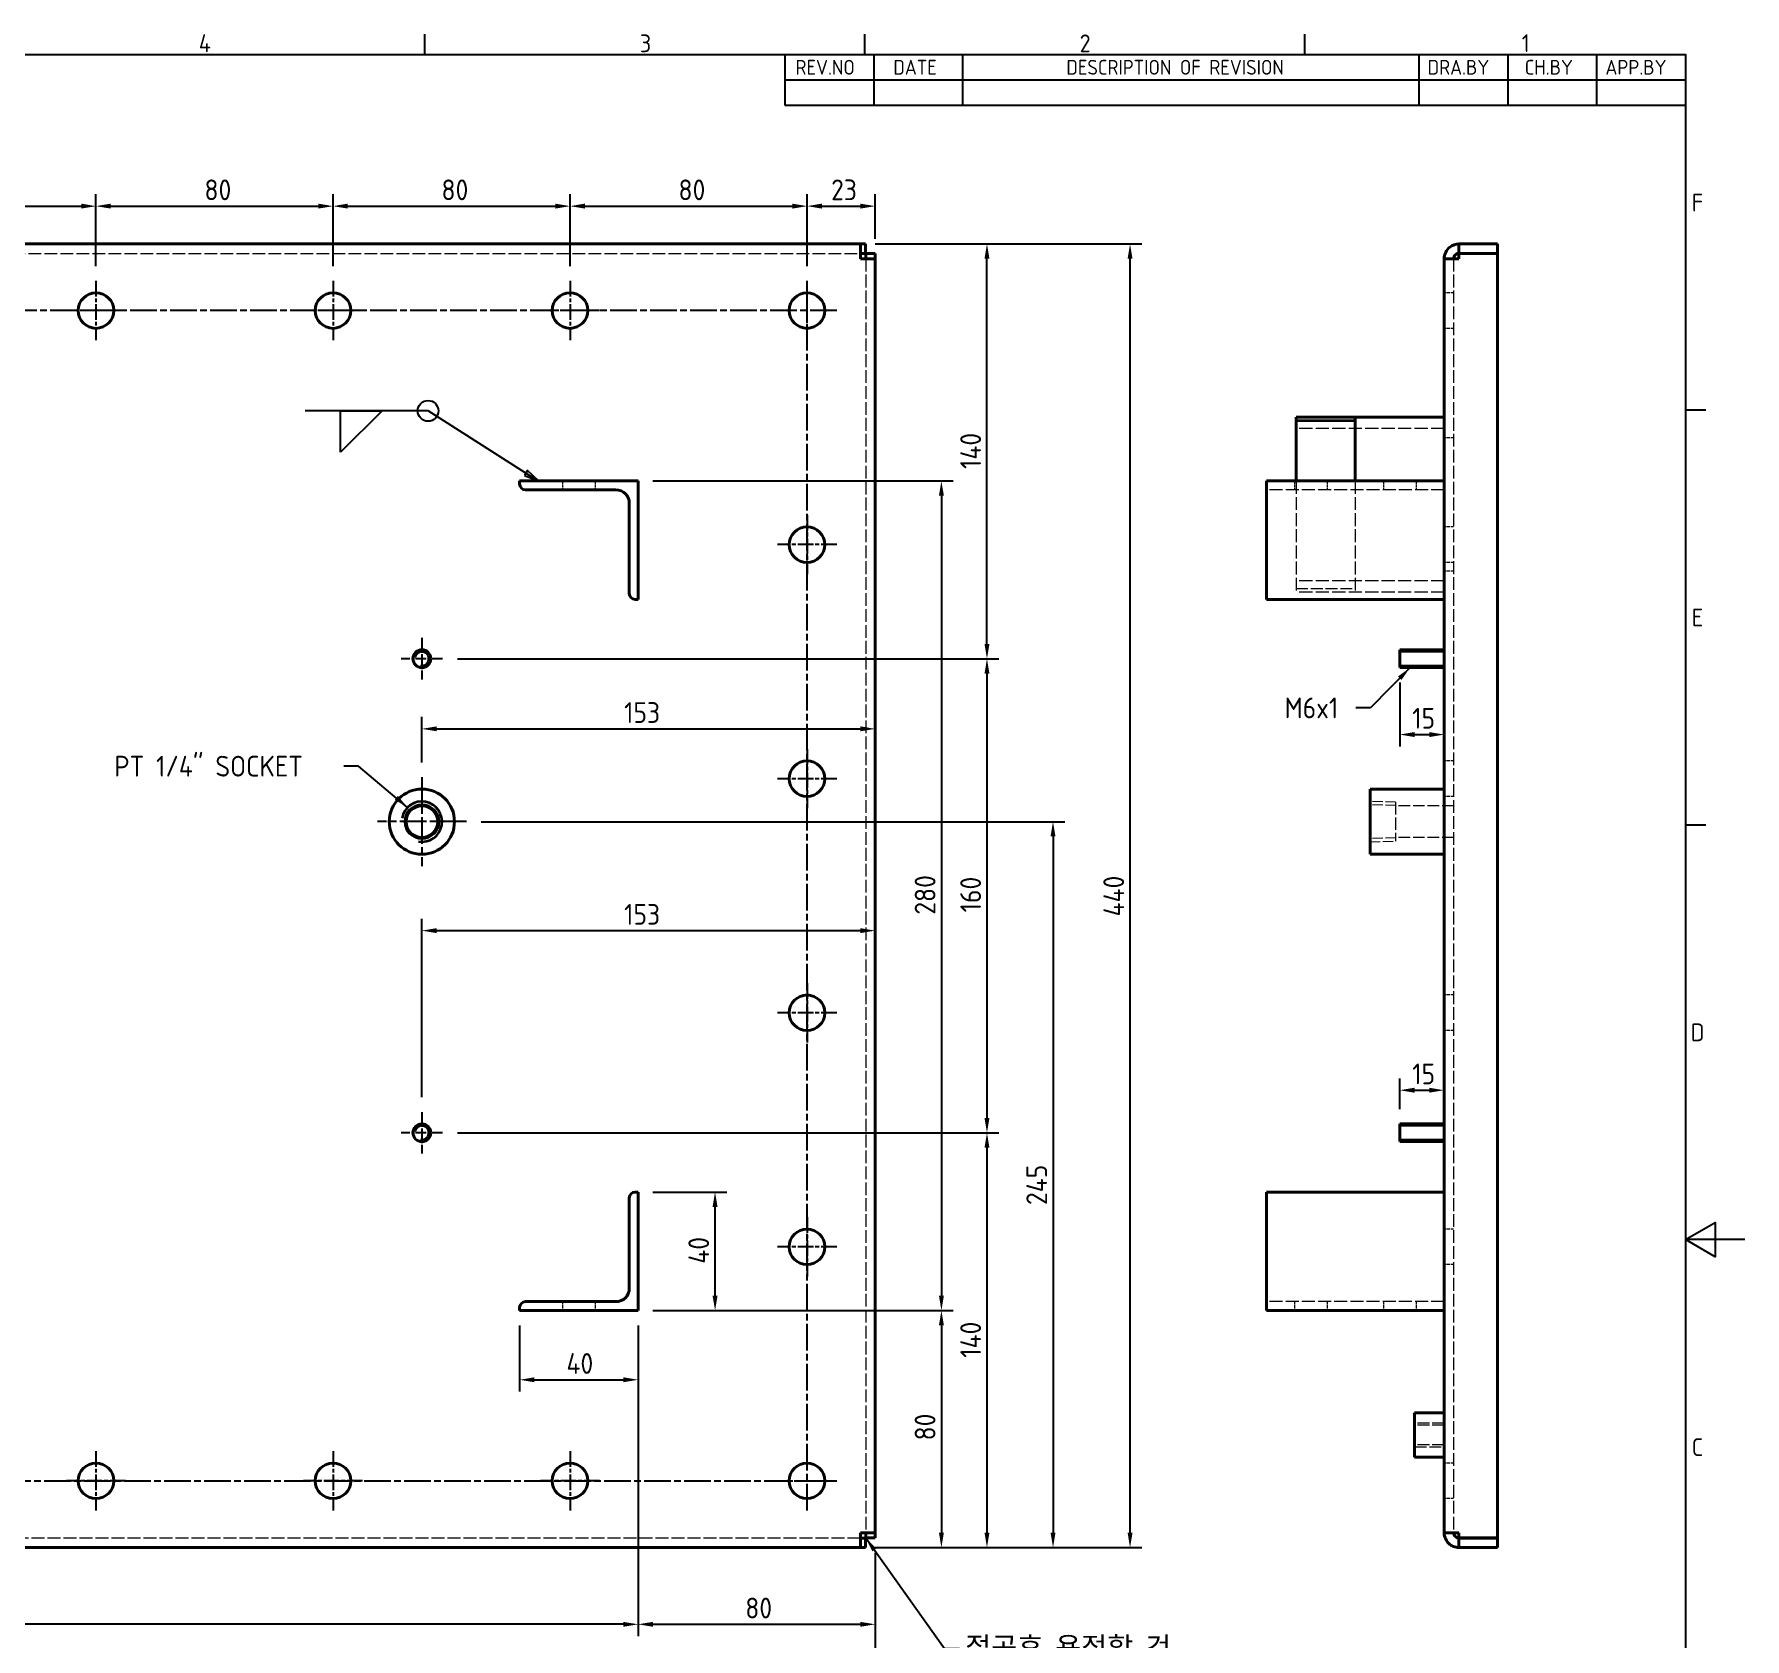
# Model space of a CAD drawing. Header units: millimetres. Extents: x 0 to 1188, y 0 to 840.
# Drawn here: x 611 to 1188, y 285 to 827 of the extents above; entities that cross this region are included whole.
import ezdxf

# ---------------------------------------------------------------- set-up
doc = ezdxf.new("R2010")
doc.units = ezdxf.units.MM
doc.header["$LTSCALE"] = 2
doc.linetypes.add('CHAIN', pattern=[0.3543, 0.2362, -0.0295, 0.0591, -0.0295])
doc.linetypes.add('DASHED', pattern=[0.2067, 0.1654, -0.0413])
doc.layers.get('0').update_dxf_attribs({"color": 3, "lineweight": 25})
for name, color, linetype, lineweight in [('가려진 것(ISO)', 2, 'DASHED', 18), ('가시적인 것(ISO)', 3, 'Continuous', 40), ('가시적인 좁은 것(ISO)', 3, 'Continuous', 35), ('경계(ISO)', 7, 'Continuous', 25), ('기호(ISO)', 5, 'Continuous', 25), ('중심 표식(ISO)', 1, 'Continuous', 25), ('중심선(ISO)', 1, 'Continuous', 25), ('치수(ISO)', 2, 'Continuous', 25)]:
    doc.layers.add(name, color=color, linetype=linetype, lineweight=lineweight)
doc.styles.add('ISO Proportiona M2B', font='isocp.shx')
doc.styles.add('문자 텍스트_M2B', font='isocp.shx')
doc.styles.add('치수 텍스트_PSTEK_POSCO', font='isocp.shx')
doc.dimstyles.new('치수_PSTEK_POSCO', dxfattribs={"dimscale": 2, "dimtxt": 3.5, "dimasz": 2.5, "dimexe": 2, "dimexo": 2.5, "dimgap": 1, "dimtad": 1, "dimrnd": 1e-08, "dimdsep": 46, "dimtxsty": '치수 텍스트_PSTEK_POSCO', "dimcen": 0.09, "dimdle": 10, "dimclrd": 7, "dimclre": 7, "dimclrt": 2, "dimadec": 1, "dimazin": 2, "dimtfac": 1, "dimtmove": 0, "dimatfit": 3, "dimfxl": 0, "dimtolj": 1, "dimlwd": -1, "dimlwe": -1, "dimarcsym": 0})
doc.dimstyles.new('치수_PSTEK_POSCO$7', dxfattribs={"dimscale": 2, "dimtxt": 3.5, "dimasz": 2.5, "dimexe": 2, "dimexo": 2.5, "dimgap": 1, "dimtad": 1, "dimrnd": 1e-08, "dimdsep": 46, "dimtxsty": '치수 텍스트_PSTEK_POSCO', "dimcen": 0.09, "dimdle": 10, "dimclrd": 7, "dimclre": 7, "dimclrt": 2, "dimadec": 1, "dimazin": 2, "dimtfac": 1, "dimtmove": 0, "dimatfit": 3, "dimfxl": 0, "dimtolj": 1, "dimlwd": -1, "dimlwe": -1, "dimarcsym": 0})

# ---------------------------------------------------------------- blocks, each defined once
blk = doc.blocks.new('경계 Default Border')
at = {"layer": '경계(ISO)'}
for p, q in [((371.25, 410), (371.25, 413.4)), ((445.5, 410), (445.5, 413.4)), ((519.75, 410), (519.75, 413.4)), ((584, 350), (587.4, 350)), ((584, 280), (587.4, 280))]:
    blk.add_line(p, q, dxfattribs=at)
at = {"layer": '경계(ISO)', "flags": 128}
for points in [[(10, 10), (10, 410), (584, 410), (584, 10), (10, 10)], [(594, 210), (584, 210), (589, 212.89), (589, 207.11), (584, 210)]]:
    blk.add_lwpolyline(points, dxfattribs=at)
at = {"layer": '경계(ISO)', "color": 2, "char_height": 3, "attachment_point": 7, "style": '문자 텍스트_M2B'}
for s, insert in [('4', (333.1, 410.4)), ('3', (407.54, 410.37)), ('2', (481.75, 410.37)), ('1', (556.36, 410.4)), ('F', (585.04, 383.5)), ('E', (585.04, 313.47)), ('D', (584.88, 243.47)), ('C', (585.04, 173.47))]:
    blk.add_mtext(s, dxfattribs=dict(at, insert=insert))
blk = doc.blocks.new('리비전 내역')
at = {"layer": '기호(ISO)'}
for p, q in [((432, 410), (584, 410)), ((432, 410), (432, 405.72)), ((447, 410), (447, 405.72)), ((462, 410), (462, 405.72)), ((539, 410), (539, 405.72)), ((554, 410), (554, 405.72)), ((569, 410), (569, 405.72)), ((584, 410), (584, 405.72)), ((432, 405.72), (584, 405.72)), ((432, 405.72), (432, 401.44)), ((447, 405.72), (447, 401.44)), ((462, 405.72), (462, 401.44)), ((539, 405.72), (539, 401.44)), ((554, 405.72), (554, 401.44)), ((569, 405.72), (569, 401.44)), ((584, 405.72), (584, 401.44)), ((432, 401.44), (584, 401.44))]:
    blk.add_line(p, q, dxfattribs=at)
at = {"layer": '기호(ISO)', "color": 2, "char_height": 2.5, "attachment_point": 7, "style": 'ISO Proportiona M2B'}
for s, insert in [('REV.NO', (433.79, 406.58)), ('DATE', (450.31, 406.58)), ('DESCRIPTION OF REVISION', (479.51, 406.58)), ('DRA.BY', (540.48, 406.58)), ('CH.BY', (556.86, 406.58)), ('APP.BY', (570.48, 406.58))]:
    blk.add_mtext(s, dxfattribs=dict(at, insert=insert))
blk = doc.blocks.new('*D36')
at = {"layer": 'Defpoints', "color": 0, "transparency": 16777216}
for p in [(631.48, 768.79), (551.48, 743.54), (631.48, 743.54)]:
    blk.add_point(p, dxfattribs=at)
at = {"layer": '치수(ISO)', "color": 7, "transparency": 16777216}
for p, q in [((551.48, 748.54), (551.48, 772.79)), ((556.48, 768.79), (626.48, 768.79)), ((631.48, 748.54), (631.48, 772.79))]:
    blk.add_line(p, q, dxfattribs=at)
for points in [[(556.48, 769.63), (556.48, 767.96), (551.48, 768.79)], [(626.48, 769.63), (626.48, 767.96), (631.48, 768.79)]]:
    blk.add_solid(points, dxfattribs=at)
at = {"layer": '치수(ISO)', "color": 2, "transparency": 16777216, "insert": (588.09, 774.29), "char_height": 7, "attachment_point": 4, "style": '치수 텍스트_PSTEK_POSCO'}
blk.add_mtext('\\A1;80', dxfattribs=at)
blk = doc.blocks.new('*D37')
at = {"layer": 'Defpoints', "color": 0, "transparency": 16777216}
for p in [(711.48, 768.79), (631.48, 743.54), (711.48, 743.54)]:
    blk.add_point(p, dxfattribs=at)
at = {"layer": '치수(ISO)', "color": 7, "transparency": 16777216}
for p, q in [((631.48, 748.54), (631.48, 772.79)), ((636.48, 768.79), (706.48, 768.79)), ((711.48, 748.54), (711.48, 772.79))]:
    blk.add_line(p, q, dxfattribs=at)
for points in [[(636.48, 769.63), (636.48, 767.96), (631.48, 768.79)], [(706.48, 769.63), (706.48, 767.96), (711.48, 768.79)]]:
    blk.add_solid(points, dxfattribs=at)
at = {"layer": '치수(ISO)', "color": 2, "transparency": 16777216, "insert": (668.09, 774.29), "char_height": 7, "attachment_point": 4, "style": '치수 텍스트_PSTEK_POSCO'}
blk.add_mtext('\\A1;80', dxfattribs=at)
blk = doc.blocks.new('*D38')
at = {"layer": 'Defpoints', "color": 0, "transparency": 16777216}
for p in [(791.48, 768.79), (711.48, 743.54), (791.48, 743.54)]:
    blk.add_point(p, dxfattribs=at)
at = {"layer": '치수(ISO)', "color": 7, "transparency": 16777216}
for p, q in [((711.48, 748.54), (711.48, 772.79)), ((716.48, 768.79), (786.48, 768.79)), ((791.48, 748.54), (791.48, 772.79))]:
    blk.add_line(p, q, dxfattribs=at)
for points in [[(716.48, 769.63), (716.48, 767.96), (711.48, 768.79)], [(786.48, 769.63), (786.48, 767.96), (791.48, 768.79)]]:
    blk.add_solid(points, dxfattribs=at)
at = {"layer": '치수(ISO)', "color": 2, "transparency": 16777216, "insert": (748.09, 774.29), "char_height": 7, "attachment_point": 4, "style": '치수 텍스트_PSTEK_POSCO'}
blk.add_mtext('\\A1;80', dxfattribs=at)
blk = doc.blocks.new('*D39')
at = {"layer": 'Defpoints', "color": 0, "transparency": 16777216}
for p in [(871.48, 768.79), (791.48, 743.54), (871.48, 743.54)]:
    blk.add_point(p, dxfattribs=at)
at = {"layer": '치수(ISO)', "color": 7, "transparency": 16777216}
for p, q in [((791.48, 748.54), (791.48, 772.79)), ((796.48, 768.79), (866.48, 768.79)), ((871.48, 748.54), (871.48, 772.79))]:
    blk.add_line(p, q, dxfattribs=at)
for points in [[(796.48, 769.63), (796.48, 767.96), (791.48, 768.79)], [(866.48, 769.63), (866.48, 767.96), (871.48, 768.79)]]:
    blk.add_solid(points, dxfattribs=at)
at = {"layer": '치수(ISO)', "color": 2, "transparency": 16777216, "insert": (828.09, 774.29), "char_height": 7, "attachment_point": 4, "style": '치수 텍스트_PSTEK_POSCO'}
blk.add_mtext('\\A1;80', dxfattribs=at)
blk = doc.blocks.new('*D40')
at = {"layer": 'Defpoints', "color": 0, "transparency": 16777216}
for p in [(894.48, 768.79), (894.48, 752.77), (871.48, 743.54)]:
    blk.add_point(p, dxfattribs=at)
at = {"layer": '치수(ISO)', "color": 7, "transparency": 16777216}
for p, q in [((871.48, 748.54), (871.48, 772.79)), ((876.48, 768.79), (889.48, 768.79)), ((894.48, 757.77), (894.48, 772.79))]:
    blk.add_line(p, q, dxfattribs=at)
for points in [[(876.48, 769.63), (876.48, 767.96), (871.48, 768.79)], [(889.48, 769.63), (889.48, 767.96), (894.48, 768.79)]]:
    blk.add_solid(points, dxfattribs=at)
at = {"layer": '치수(ISO)', "color": 2, "transparency": 16777216, "insert": (879.61, 774.29), "char_height": 7, "attachment_point": 4, "style": '치수 텍스트_PSTEK_POSCO'}
blk.add_mtext('\\A1;23', dxfattribs=at)
blk = doc.blocks.new('*D41')
at = {"layer": 'Defpoints', "color": 0, "transparency": 16777216}
for p in [(814.48, 676.04), (814.48, 396.04), (916.83, 396.04)]:
    blk.add_point(p, dxfattribs=at)
at = {"layer": '치수(ISO)', "color": 7, "transparency": 16777216}
for p, q in [((819.48, 676.04), (920.83, 676.04)), ((916.83, 671.04), (916.83, 401.04)), ((819.48, 396.04), (920.83, 396.04))]:
    blk.add_line(p, q, dxfattribs=at)
for points in [[(916, 671.04), (917.67, 671.04), (916.83, 676.04)], [(916, 401.04), (917.67, 401.04), (916.83, 396.04)]]:
    blk.add_solid(points, dxfattribs=at)
at = {"layer": '치수(ISO)', "color": 2, "transparency": 16777216, "insert": (911.33, 529.65), "char_height": 7, "attachment_point": 4, "rotation": 90, "style": '치수 텍스트_PSTEK_POSCO'}
blk.add_mtext('\\A1;280', dxfattribs=at)
blk = doc.blocks.new('*D42')
at = {"layer": 'Defpoints', "color": 0, "transparency": 16777216}
for p in [(208.48, 396.04), (814.48, 396.04), (208.48, 290.13)]:
    blk.add_point(p, dxfattribs=at)
at = {"layer": '치수(ISO)', "color": 7, "transparency": 16777216}
for p, q in [((208.48, 391.04), (208.48, 286.13)), ((814.48, 391.04), (814.48, 286.13)), ((809.48, 290.13), (213.48, 290.13))]:
    blk.add_line(p, q, dxfattribs=at)
for points in [[(213.48, 290.96), (213.48, 289.3), (208.48, 290.13)], [(809.48, 290.96), (809.48, 289.3), (814.48, 290.13)]]:
    blk.add_solid(points, dxfattribs=at)
at = {"layer": '치수(ISO)', "color": 2, "transparency": 16777216, "insert": (509.8, 295.63), "char_height": 7, "attachment_point": 4, "style": '치수 텍스트_PSTEK_POSCO'}
blk.add_mtext('\\A1;606', dxfattribs=at)
blk = doc.blocks.new('*D45')
at = {"layer": 'Defpoints', "color": 0, "transparency": 16777216}
for p in [(748.48, 616.04), (748.48, 456.04), (932.21, 456.04)]:
    blk.add_point(p, dxfattribs=at)
at = {"layer": '치수(ISO)', "color": 7, "transparency": 16777216}
for p, q in [((753.48, 616.04), (936.21, 616.04)), ((932.21, 611.04), (932.21, 461.04)), ((753.48, 456.04), (936.21, 456.04))]:
    blk.add_line(p, q, dxfattribs=at)
for points in [[(931.38, 611.04), (933.05, 611.04), (932.21, 616.04)], [(931.38, 461.04), (933.05, 461.04), (932.21, 456.04)]]:
    blk.add_solid(points, dxfattribs=at)
at = {"layer": '치수(ISO)', "color": 2, "transparency": 16777216, "insert": (926.71, 530.44), "char_height": 7, "attachment_point": 4, "rotation": 90, "style": '치수 텍스트_PSTEK_POSCO'}
blk.add_mtext('\\A1;160', dxfattribs=at)
blk = doc.blocks.new('*D46')
at = {"layer": 'Defpoints', "color": 0, "transparency": 16777216}
for p in [(748.48, 456.04), (891.21, 316.04), (932.21, 316.04)]:
    blk.add_point(p, dxfattribs=at)
at = {"layer": '치수(ISO)', "color": 7, "transparency": 16777216}
for p, q in [((753.48, 456.04), (936.21, 456.04)), ((932.21, 451.04), (932.21, 321.04)), ((896.21, 316.04), (936.21, 316.04))]:
    blk.add_line(p, q, dxfattribs=at)
for points in [[(931.38, 451.04), (933.05, 451.04), (932.21, 456.04)], [(931.38, 321.04), (933.05, 321.04), (932.21, 316.04)]]:
    blk.add_solid(points, dxfattribs=at)
at = {"layer": '치수(ISO)', "color": 2, "transparency": 16777216, "insert": (926.71, 380.09), "char_height": 7, "attachment_point": 4, "rotation": 90, "style": '치수 텍스트_PSTEK_POSCO'}
blk.add_mtext('\\A1;140', dxfattribs=at)
blk = doc.blocks.new('*D47')
at = {"layer": 'Defpoints', "color": 0, "transparency": 16777216}
for p in [(756.48, 561.04), (889.48, 316.04), (954.51, 316.04)]:
    blk.add_point(p, dxfattribs=at)
at = {"layer": '치수(ISO)', "color": 7, "transparency": 16777216}
for p, q in [((761.48, 561.04), (958.51, 561.04)), ((954.51, 556.04), (954.51, 321.04)), ((894.48, 316.04), (958.51, 316.04))]:
    blk.add_line(p, q, dxfattribs=at)
for points in [[(953.67, 556.04), (955.34, 556.04), (954.51, 561.04)], [(953.67, 321.04), (955.34, 321.04), (954.51, 316.04)]]:
    blk.add_solid(points, dxfattribs=at)
at = {"layer": '치수(ISO)', "color": 2, "transparency": 16777216, "insert": (949.01, 431.66), "char_height": 7, "attachment_point": 4, "rotation": 90, "style": '치수 텍스트_PSTEK_POSCO'}
blk.add_mtext('\\A1;245', dxfattribs=at)
blk = doc.blocks.new('*D48')
at = {"layer": 'Defpoints', "color": 0, "transparency": 16777216}
for p in [(894.48, 592.37), (894.48, 592.37), (741.48, 576.04)]:
    blk.add_point(p, dxfattribs=at)
at = {"layer": '치수(ISO)', "color": 7, "transparency": 16777216}
for p, q in [((741.48, 581.04), (741.48, 596.37)), ((746.48, 592.37), (889.48, 592.37))]:
    blk.add_line(p, q, dxfattribs=at)
for points in [[(746.48, 593.21), (746.48, 591.54), (741.48, 592.37)], [(889.48, 593.21), (889.48, 591.54), (894.48, 592.37)]]:
    blk.add_solid(points, dxfattribs=at)
at = {"layer": '치수(ISO)', "color": 2, "transparency": 16777216, "insert": (809.74, 597.87), "char_height": 7, "attachment_point": 4, "style": '치수 텍스트_PSTEK_POSCO'}
blk.add_mtext('\\A1;153', dxfattribs=at)
blk = doc.blocks.new('*D49')
at = {"layer": 'Defpoints', "color": 0, "transparency": 16777216}
for p in [(889.48, 756.04), (932.21, 756.04), (748.48, 616.04)]:
    blk.add_point(p, dxfattribs=at)
at = {"layer": '치수(ISO)', "color": 7, "transparency": 16777216}
for p, q in [((894.48, 756.04), (936.21, 756.04)), ((932.21, 621.04), (932.21, 751.04)), ((753.48, 616.04), (936.21, 616.04))]:
    blk.add_line(p, q, dxfattribs=at)
for points in [[(931.38, 751.04), (933.05, 751.04), (932.21, 756.04)], [(931.38, 621.04), (933.05, 621.04), (932.21, 616.04)]]:
    blk.add_solid(points, dxfattribs=at)
at = {"layer": '치수(ISO)', "color": 2, "transparency": 16777216, "insert": (926.71, 680.09), "char_height": 7, "attachment_point": 4, "rotation": 90, "style": '치수 텍스트_PSTEK_POSCO'}
blk.add_mtext('\\A1;140', dxfattribs=at)
blk = doc.blocks.new('*D50')
at = {"layer": 'Defpoints', "color": 0, "transparency": 16777216}
for p in [(894.48, 524.26), (741.48, 463.04), (894.48, 321.04)]:
    blk.add_point(p, dxfattribs=at)
at = {"layer": '치수(ISO)', "color": 7, "transparency": 16777216}
for p, q in [((741.48, 468.04), (741.48, 528.26)), ((746.48, 524.26), (889.48, 524.26))]:
    blk.add_line(p, q, dxfattribs=at)
for points in [[(746.48, 525.1), (746.48, 523.43), (741.48, 524.26)], [(889.48, 525.1), (889.48, 523.43), (894.48, 524.26)]]:
    blk.add_solid(points, dxfattribs=at)
at = {"layer": '치수(ISO)', "color": 2, "transparency": 16777216, "insert": (809.74, 529.76), "char_height": 7, "attachment_point": 4, "style": '치수 텍스트_PSTEK_POSCO'}
blk.add_mtext('\\A1;153', dxfattribs=at)
blk = doc.blocks.new('*D53')
at = {"layer": 'Defpoints', "color": 0, "transparency": 16777216}
for p in [(891.21, 756.04), (980.51, 756.04), (891.21, 316.04)]:
    blk.add_point(p, dxfattribs=at)
at = {"layer": '치수(ISO)', "color": 7, "transparency": 16777216}
for p, q in [((896.21, 756.04), (984.51, 756.04)), ((980.51, 321.04), (980.51, 751.04)), ((896.21, 316.04), (984.51, 316.04))]:
    blk.add_line(p, q, dxfattribs=at)
for points in [[(979.68, 751.04), (981.34, 751.04), (980.51, 756.04)], [(979.68, 321.04), (981.34, 321.04), (980.51, 316.04)]]:
    blk.add_solid(points, dxfattribs=at)
at = {"layer": '치수(ISO)', "color": 2, "transparency": 16777216, "insert": (975.01, 529.04), "char_height": 7, "attachment_point": 4, "rotation": 90, "style": '치수 텍스트_PSTEK_POSCO'}
blk.add_mtext('\\A1;440', dxfattribs=at)
blk = doc.blocks.new('*D54')
at = {"layer": 'Defpoints', "color": 0, "transparency": 16777216}
for p in [(814.48, 396.04), (891.21, 316.04), (916.83, 316.04)]:
    blk.add_point(p, dxfattribs=at)
at = {"layer": '치수(ISO)', "color": 7, "transparency": 16777216}
for p, q in [((819.48, 396.04), (920.83, 396.04)), ((916.83, 391.04), (916.83, 321.04)), ((896.21, 316.04), (920.83, 316.04))]:
    blk.add_line(p, q, dxfattribs=at)
for points in [[(916, 391.04), (917.67, 391.04), (916.83, 396.04)], [(916, 321.04), (917.67, 321.04), (916.83, 316.04)]]:
    blk.add_solid(points, dxfattribs=at)
at = {"layer": '치수(ISO)', "color": 2, "transparency": 16777216, "insert": (911.33, 352.19), "char_height": 7, "attachment_point": 4, "rotation": 90, "style": '치수 텍스트_PSTEK_POSCO'}
blk.add_mtext('\\A1;80', dxfattribs=at)
blk = doc.blocks.new('*D55')
at = {"layer": 'Defpoints', "color": 0, "transparency": 16777216}
for p in [(814.48, 396.04), (894.48, 319.31), (894.48, 290.13)]:
    blk.add_point(p, dxfattribs=at)
at = {"layer": '치수(ISO)', "color": 7, "transparency": 16777216}
for p, q in [((814.48, 391.04), (814.48, 286.13)), ((894.48, 314.31), (894.48, 286.13)), ((819.48, 290.13), (889.48, 290.13))]:
    blk.add_line(p, q, dxfattribs=at)
for points in [[(819.48, 290.96), (819.48, 289.3), (814.48, 290.13)], [(889.48, 290.96), (889.48, 289.3), (894.48, 290.13)]]:
    blk.add_solid(points, dxfattribs=at)
at = {"layer": '치수(ISO)', "color": 2, "transparency": 16777216, "insert": (850.63, 295.63), "char_height": 7, "attachment_point": 4, "style": '치수 텍스트_PSTEK_POSCO'}
blk.add_mtext('\\A1;80', dxfattribs=at)
blk = doc.blocks.new('*D56')
at = {"layer": 'Defpoints', "color": 0, "transparency": 16777216}
for p in [(774.48, 396.04), (814.48, 396.04), (814.48, 372.67)]:
    blk.add_point(p, dxfattribs=at)
at = {"layer": '치수(ISO)', "color": 7, "transparency": 16777216}
for p, q in [((774.48, 391.04), (774.48, 368.67)), ((814.48, 391.04), (814.48, 368.67)), ((779.48, 372.67), (809.48, 372.67))]:
    blk.add_line(p, q, dxfattribs=at)
for points in [[(779.48, 373.51), (779.48, 371.84), (774.48, 372.67)], [(809.48, 373.51), (809.48, 371.84), (814.48, 372.67)]]:
    blk.add_solid(points, dxfattribs=at)
at = {"layer": '치수(ISO)', "color": 2, "transparency": 16777216, "insert": (790.28, 378.17), "char_height": 7, "attachment_point": 4, "style": '치수 텍스트_PSTEK_POSCO'}
blk.add_mtext('\\A1;40', dxfattribs=at)
blk = doc.blocks.new('*D57')
at = {"layer": 'Defpoints', "color": 0, "transparency": 16777216}
for p in [(814.48, 436.04), (840.44, 436.04), (814.48, 396.04)]:
    blk.add_point(p, dxfattribs=at)
at = {"layer": '치수(ISO)', "color": 7, "transparency": 16777216}
for p, q in [((819.48, 436.04), (844.44, 436.04)), ((840.44, 401.04), (840.44, 431.04)), ((819.48, 396.04), (844.44, 396.04))]:
    blk.add_line(p, q, dxfattribs=at)
for points in [[(839.6, 431.04), (841.27, 431.04), (840.44, 436.04)], [(839.6, 401.04), (841.27, 401.04), (840.44, 396.04)]]:
    blk.add_solid(points, dxfattribs=at)
at = {"layer": '치수(ISO)', "color": 2, "transparency": 16777216, "insert": (834.94, 411.84), "char_height": 7, "attachment_point": 4, "rotation": 90, "style": '치수 텍스트_PSTEK_POSCO'}
blk.add_mtext('\\A1;40', dxfattribs=at)
blk = doc.blocks.new('*D58')
at = {"layer": 'Defpoints', "color": 0, "transparency": 16777216}
for p in [(128.48, 319.31), (894.48, 319.31), (894.48, 246.92)]:
    blk.add_point(p, dxfattribs=at)
at = {"layer": '치수(ISO)', "color": 7, "transparency": 16777216}
for p, q in [((128.48, 314.31), (128.48, 242.92)), ((894.48, 314.31), (894.48, 242.92)), ((133.48, 246.92), (889.48, 246.92))]:
    blk.add_line(p, q, dxfattribs=at)
for points in [[(133.48, 247.75), (133.48, 246.09), (128.48, 246.92)], [(889.48, 247.75), (889.48, 246.09), (894.48, 246.92)]]:
    blk.add_solid(points, dxfattribs=at)
at = {"layer": '치수(ISO)', "color": 2, "transparency": 16777216, "insert": (500.01, 252.42), "char_height": 7, "attachment_point": 4, "style": '치수 텍스트_PSTEK_POSCO'}
blk.add_mtext('\\A1;766', dxfattribs=at)
blk = doc.blocks.new('용접 기호 식별자1')
at = {"layer": '기호(ISO)', "color": 7}
for p, q in [((371.78, 349.85), (351.03, 349.85)), ((388.3, 339.36), (371.78, 349.85)), ((388.57, 339.78), (388.03, 338.94)), ((388.03, 338.94), (390.41, 338.02)), ((388.3, 339.36), (390.41, 338.02)), ((390.41, 338.02), (388.57, 339.78))]:
    blk.add_line(p, q, dxfattribs=at)
at = {"layer": '기호(ISO)'}
for p, q in [((357.03, 349.85), (364.03, 349.85)), ((364.03, 349.85), (357.03, 342.85)), ((357.03, 342.85), (357.03, 349.85))]:
    blk.add_line(p, q, dxfattribs=at)
at = {"layer": '기호(ISO)', "color": 7, "flags": 128}
blk.add_lwpolyline([(388.03, 338.94), (390.41, 338.02), (388.57, 339.78), (388.03, 338.94)], dxfattribs=at)
at = {"layer": '기호(ISO)'}
blk.add_circle((371.78, 349.85), 1.75, dxfattribs=at)
at = {"layer": '기호(ISO)', "color": 7}
blk.add_solid([(388.03, 338.94), (390.41, 338.02), (388.57, 339.78), (388.03, 338.94)], dxfattribs=at)
blk = doc.blocks.new('*D70')
at = {"layer": 'Defpoints', "color": 0, "transparency": 16777216}
for p in [(1071.53, 613.04), (1086.53, 590.44), (1086.53, 590.44)]:
    blk.add_point(p, dxfattribs=at)
at = {"layer": '치수(ISO)', "color": 7, "transparency": 16777216}
for p, q in [((1071.53, 608.04), (1071.53, 586.44)), ((1076.53, 590.44), (1081.53, 590.44))]:
    blk.add_line(p, q, dxfattribs=at)
for points in [[(1076.53, 591.27), (1076.53, 589.6), (1071.53, 590.44)], [(1081.53, 591.27), (1081.53, 589.6), (1086.53, 590.44)]]:
    blk.add_solid(points, dxfattribs=at)
at = {"layer": '치수(ISO)', "color": 2, "transparency": 16777216, "insert": (1075.74, 595.94), "char_height": 7, "attachment_point": 4, "style": '치수 텍스트_PSTEK_POSCO'}
blk.add_mtext('\\A1;15', dxfattribs=at)
blk = doc.blocks.new('*D71')
at = {"layer": 'Defpoints', "color": 0, "transparency": 16777216}
for p in [(1086.53, 470.4), (1086.53, 470.4), (1071.53, 459.04)]:
    blk.add_point(p, dxfattribs=at)
at = {"layer": '치수(ISO)', "color": 7, "transparency": 16777216}
for p, q in [((1071.53, 464.04), (1071.53, 474.4)), ((1076.53, 470.4), (1081.53, 470.4))]:
    blk.add_line(p, q, dxfattribs=at)
for points in [[(1076.53, 471.23), (1076.53, 469.57), (1071.53, 470.4)], [(1081.53, 471.23), (1081.53, 469.57), (1086.53, 470.4)]]:
    blk.add_solid(points, dxfattribs=at)
at = {"layer": '치수(ISO)', "color": 2, "transparency": 16777216, "insert": (1075.74, 475.9), "char_height": 7, "attachment_point": 4, "style": '치수 텍스트_PSTEK_POSCO'}
blk.add_mtext('\\A1;15', dxfattribs=at)

msp = doc.modelspace()

# ---------------------------------------------------------------- linework, layer by layer
at = {"layer": '가려진 것(ISO)', "ltscale": 13.062409}
for p, q in [((133.4831, 752.8443), (889.4831, 752.8443)), ((889.4831, 319.2443), (133.4831, 319.2443))]:
    msp.add_line(p, q, dxfattribs=at)
at = {"layer": '가려진 것(ISO)', "ltscale": 13.001935}
for p, q in [((891.2831, 751.0443), (891.2831, 321.0443)), ((1089.7333, 751.0443), (1089.7333, 321.0443))]:
    msp.add_line(p, q, dxfattribs=at)
at = {"layer": '가려진 것(ISO)', "ltscale": 3.047415}
for p, q in [((1089.7333, 739.5443), (1086.5333, 739.5443)), ((1089.7333, 727.5443), (1086.5333, 727.5443)), ((1089.7333, 690.5443), (1086.5333, 690.5443)), ((1089.7333, 660.5443), (1086.5333, 660.5443)), ((1089.7333, 648.5443), (1086.5333, 648.5443)), ((1089.7333, 645.5443), (1086.5333, 645.5443)), ((1089.7333, 581.5443), (1086.5333, 581.5443)), ((1089.7333, 569.5443), (1086.5333, 569.5443)), ((1089.7333, 502.5443), (1086.5333, 502.5443)), ((1089.7333, 490.5443), (1086.5333, 490.5443)), ((1089.7333, 423.5443), (1086.5333, 423.5443)), ((1089.7333, 411.5443), (1086.5333, 411.5443)), ((1089.7333, 344.5443), (1086.5333, 344.5443)), ((1089.7333, 332.5443), (1086.5333, 332.5443))]:
    msp.add_line(p, q, dxfattribs=at)
at = {"layer": '가려진 것(ISO)', "ltscale": 13.438693}
for p, q in [((1086.5333, 693.7443), (1036.5333, 693.7443)), ((1086.5333, 642.3443), (1036.5333, 642.3443)), ((1086.5333, 638.5443), (1036.5333, 638.5443))]:
    msp.add_line(p, q, dxfattribs=at)
at = {"layer": '가려진 것(ISO)', "ltscale": 2.856945}
for p, q in [((788.9831, 676.0443), (788.9831, 673.0443)), ((799.9831, 676.0443), (799.9831, 673.0443)), ((1036.0333, 676.0443), (1036.0333, 673.0443)), ((1047.0333, 676.0443), (1047.0333, 673.0443)), ((1066.0333, 676.0443), (1066.0333, 673.0443)), ((1077.0333, 676.0443), (1077.0333, 673.0443)), ((788.9831, 399.0443), (788.9831, 396.0443)), ((799.9831, 399.0443), (799.9831, 396.0443)), ((1036.0333, 399.0443), (1036.0333, 396.0443)), ((1047.0333, 399.0443), (1047.0333, 396.0443)), ((1066.0333, 399.0443), (1066.0333, 396.0443)), ((1077.0333, 399.0443), (1077.0333, 396.0443))]:
    msp.add_line(p, q, dxfattribs=at)
at = {"layer": '가려진 것(ISO)', "ltscale": 13.16883}
for p, q in [((1036.5333, 676.0443), (1036.5333, 638.5443)), ((1056.5333, 676.0443), (1056.5333, 638.5443))]:
    msp.add_line(p, q, dxfattribs=at)
at = {"layer": '가려진 것(ISO)', "ltscale": 13.194353}
for p, q in [((1086.5333, 673.0443), (1026.5333, 673.0443)), ((1086.5333, 399.0443), (1026.5333, 399.0443))]:
    msp.add_line(p, q, dxfattribs=at)
at = {"layer": '가려진 것(ISO)', "ltscale": 12.094824}
for p, q in [((1036.5333, 639.7598), (1056.5333, 639.7598)), ((1086.5333, 358.0443), (1076.5333, 358.0443)), ((1086.5333, 357.3678), (1076.5333, 357.3678)), ((1086.5333, 350.7208), (1076.5333, 350.7208)), ((1076.5333, 350.0443), (1086.5333, 350.0443))]:
    msp.add_line(p, q, dxfattribs=at)
at = {"layer": '가려진 것(ISO)', "ltscale": 10.416306}
for p, q in [((1070.1413, 567.5839), (1061.5333, 567.8529)), ((1070.1413, 566.4548), (1061.5333, 566.7238)), ((1070.1413, 555.6338), (1061.5333, 555.3648)), ((1061.5333, 554.2356), (1070.1413, 554.5046))]:
    msp.add_line(p, q, dxfattribs=at)
at = {"layer": '가려진 것(ISO)', "ltscale": 12.424364}
msp.add_line((1070.1413, 567.5839), (1070.1413, 554.5046), dxfattribs=at)
at = {"layer": '가려진 것(ISO)', "ltscale": 11.848089}
for p, q in [((1089.7333, 566.4038), (1070.1413, 566.4038)), ((1089.7333, 555.6848), (1070.1413, 555.6848))]:
    msp.add_line(p, q, dxfattribs=at)
at = {"layer": '가시적인 것(ISO)'}
for p, q in [((133.4831, 756.0443), (889.4831, 756.0443)), ((889.4831, 756.0443), (891.2124, 756.0443)), ((889.4831, 752.8443), (891.2124, 752.8443)), ((891.2124, 752.8443), (891.2124, 756.0443)), ((891.2831, 752.7736), (891.2831, 751.0443)), ((891.2831, 752.7736), (894.4831, 752.7736)), ((894.4831, 752.7736), (894.4831, 751.0443)), ((894.4831, 751.0443), (894.4831, 321.0443)), ((1086.5333, 321.0443), (1086.5333, 751.0443)), ((1091.5333, 752.8443), (1091.5333, 756.0443)), ((1091.5333, 756.0443), (1104.5333, 756.0443)), ((1104.5333, 752.8443), (1091.5333, 752.8443)), ((1091.5333, 752.7736), (1091.5333, 751.0443)), ((1091.5333, 752.7736), (1104.5333, 752.7736)), ((1104.5333, 756.0443), (1104.5333, 752.8443)), ((1104.5333, 752.7736), (1104.5333, 319.315)), ((1036.5333, 697.5443), (1036.5333, 676.0443)), ((1086.5333, 697.5443), (1036.5333, 697.5443)), ((1056.5333, 697.5443), (1056.5333, 676.0443)), ((774.4831, 676.0443), (774.4831, 675.0443)), ((814.4831, 676.0443), (774.4831, 676.0443)), ((814.4831, 636.0443), (814.4831, 676.0443)), ((1086.5333, 676.0443), (1026.5333, 676.0443)), ((1026.5333, 636.0443), (1026.5333, 676.0443)), ((776.4831, 673.0443), (806.9831, 673.0443)), ((811.4831, 668.5443), (811.4831, 638.0443)), ((813.4831, 636.0443), (814.4831, 636.0443)), ((1086.5333, 636.0443), (1026.5333, 636.0443)), ((1071.5333, 619.0443), (1071.5333, 613.0443)), ((1086.5333, 619.0443), (1071.5333, 619.0443)), ((1086.5333, 613.0443), (1071.5333, 613.0443)), ((1061.5333, 572.0443), (1061.5333, 550.0443)), ((1086.5333, 572.0443), (1061.5333, 572.0443)), ((1086.5333, 550.0443), (1061.5333, 550.0443)), ((1071.5333, 459.0443), (1071.5333, 453.0443)), ((1086.5333, 459.0443), (1071.5333, 459.0443)), ((1086.5333, 453.0443), (1071.5333, 453.0443)), ((811.4831, 434.0443), (811.4831, 403.5443)), ((814.4831, 436.0443), (813.4831, 436.0443)), ((814.4831, 396.0443), (814.4831, 436.0443)), ((1086.5333, 436.0443), (1026.5333, 436.0443)), ((1026.5333, 396.0443), (1026.5333, 436.0443)), ((806.9831, 399.0443), (776.4831, 399.0443)), ((774.4831, 397.0443), (774.4831, 396.0443)), ((774.4831, 396.0443), (814.4831, 396.0443)), ((1086.5333, 396.0443), (1026.5333, 396.0443)), ((1076.5333, 361.5443), (1076.5333, 346.5443)), ((1086.5333, 361.5443), (1076.5333, 361.5443)), ((1086.5333, 346.5443), (1076.5333, 346.5443)), ((891.2124, 319.2443), (889.4831, 319.2443)), ((891.2124, 319.2443), (891.2124, 316.0443)), ((891.2831, 321.0443), (891.2831, 319.315)), ((891.2831, 319.315), (894.4831, 319.315)), ((894.4831, 321.0443), (894.4831, 319.315)), ((1091.5333, 321.0443), (1091.5333, 319.315)), ((1091.5333, 319.315), (1104.5333, 319.315)), ((1091.5333, 319.2443), (1091.5333, 316.0443)), ((1104.5333, 319.2443), (1091.5333, 319.2443)), ((1104.5333, 316.0443), (1104.5333, 319.2443)), ((889.4831, 316.0443), (133.4831, 316.0443)), ((891.2124, 316.0443), (889.4831, 316.0443)), ((1091.5333, 316.0443), (1104.5333, 316.0443))]:
    msp.add_line(p, q, dxfattribs=at)
for centre, radius in [((631.4831, 733.5443), 6), ((711.4831, 733.5443), 6), ((791.4831, 733.5443), 6), ((871.4831, 733.5443), 6), ((871.4831, 654.5443), 6), ((741.4831, 616.0443), 3), ((871.4831, 575.5443), 6), ((741.4831, 561.0443), 11), ((741.4831, 561.0443), 5.6795), ((741.4831, 561.0443), 5.4105), ((741.4831, 561.0443), 5.3595), ((871.4831, 496.5443), 6), ((741.4831, 456.0443), 3), ((871.4831, 417.5443), 6), ((631.4831, 338.5443), 6), ((711.4831, 338.5443), 6), ((791.4831, 338.5443), 6), ((871.4831, 338.5443), 6)]:
    msp.add_circle(centre, radius, dxfattribs=at)
for centre, radius, start, end in [((776.4831, 675.0443), 2, 180, 270), ((806.9831, 668.5443), 4.5, 0, 90), ((813.4831, 638.0443), 2, 180, 270), ((813.4831, 434.0443), 2, 90, 180), ((776.4831, 397.0443), 2, 90, 180), ((806.9831, 403.5443), 4.5, 270, 0)]:
    msp.add_arc(centre, radius, start, end, dxfattribs=at)
for points, knots in [([(889.4831, 751.0443), (889.4831, 752.5497), (889.4831, 754.0391), (889.4831, 754.9711), (889.4831, 755.6598), (889.4831, 755.8905), (889.4831, 756.0443)], [0, 0, 0, 0, 0.57504459, 0.57504459, 0.57504459, 1, 1, 1, 1]), ([(889.4831, 751.0443), (890.9886, 751.0443), (892.478, 751.0443), (893.41, 751.0443), (893.7187, 751.0443), (893.9684, 751.0443), (894.1479, 751.0443)], [0, 0, 0, 0, 0.575044589, 0.575044589, 0.575044589, 0.76555338, 0.76555338, 0.76555338, 0.76555338]), ([(1086.5333, 751.0443), (1086.5333, 752.5497), (1087.2558, 754.0391), (1088.4381, 754.9711), (1089.3119, 755.6598), (1090.4208, 756.0443), (1091.5333, 756.0443)], [0, 0, 0, 0, 0.57504459, 0.57504459, 0.57504459, 1, 1, 1, 1]), ([(1086.5333, 751.0443), (1086.8223, 751.0443), (1087.2558, 751.0443), (1088.4381, 751.0443), (1088.8298, 751.0443), (1089.2681, 751.0443), (1089.7333, 751.0443)], [0, 0, 0, 0, 0.575044589, 0.575044589, 0.575044589, 0.76555338, 0.76555338, 0.76555338, 0.76555338]), ([(1091.5333, 752.8443), (1090.8337, 752.8443), (1090.1542, 752.3961), (1089.8787, 751.753), (1089.7831, 751.5298), (1089.7333, 751.2871), (1089.7333, 751.0443)], [-1, -1, -1, -1, -0.25762063, -0.25762063, -0.25762063, 0, 0, 0, 0]), ([(889.4831, 321.0443), (889.4831, 319.5388), (889.4831, 318.0494), (889.4831, 317.1175), (889.4831, 316.8087), (889.4831, 316.559), (889.4831, 316.3795)], [0, 0, 0, 0, 0.575044589, 0.575044589, 0.575044589, 0.76555338, 0.76555338, 0.76555338, 0.76555338]), ([(889.4831, 321.0443), (890.9886, 321.0443), (892.478, 321.0443), (893.41, 321.0443), (893.7187, 321.0443), (893.9684, 321.0443), (894.1479, 321.0443)], [0, 0, 0, 0, 0.575044589, 0.575044589, 0.575044589, 0.76555338, 0.76555338, 0.76555338, 0.76555338]), ([(1086.5333, 321.0443), (1086.5333, 319.5388), (1087.2558, 318.0494), (1088.4381, 317.1175), (1088.8298, 316.8087), (1089.2681, 316.559), (1089.7333, 316.3795)], [0, 0, 0, 0, 0.575044589, 0.575044589, 0.575044589, 0.76555338, 0.76555338, 0.76555338, 0.76555338]), ([(1086.5333, 321.0443), (1086.8223, 321.0443), (1087.2558, 321.0443), (1088.4381, 321.0443), (1088.8298, 321.0443), (1089.2681, 321.0443), (1089.7333, 321.0443)], [0, 0, 0, 0, 0.575044589, 0.575044589, 0.575044589, 0.76555338, 0.76555338, 0.76555338, 0.76555338]), ([(1091.5333, 319.2443), (1090.8337, 319.2443), (1090.1542, 319.6924), (1089.8787, 320.3356), (1089.7831, 320.5588), (1089.7333, 320.8015), (1089.7333, 321.0443)], [-1, -1, -1, -1, -0.25762063, -0.25762063, -0.25762063, 0, 0, 0, 0])]:
    msp.add_open_spline(points, degree=3, knots=knots, dxfattribs=at)
for points in [[(894.1479, 751.0443), (894.3688, 751.0443), (894.4374, 751.0443), (894.4831, 751.0443)], [(1089.7333, 751.0443), (1090.3059, 751.0443), (1090.9196, 751.0443), (1091.5333, 751.0443)], [(894.1479, 321.0443), (894.3688, 321.0443), (894.4374, 321.0443), (894.4831, 321.0443)], [(1089.7333, 321.0443), (1090.3059, 321.0443), (1090.9196, 321.0443), (1091.5333, 321.0443)], [(889.4831, 316.3795), (889.4831, 316.1586), (889.4831, 316.09), (889.4831, 316.0443)], [(1089.7333, 316.3795), (1090.3059, 316.1586), (1090.9196, 316.0443), (1091.5333, 316.0443)]]:
    msp.add_open_spline(points, degree=3, dxfattribs=at)
at = {"layer": '가시적인 좁은 것(ISO)'}
for p, q in [((1056.5333, 696.3287), (1036.5333, 696.3287)), ((1086.5333, 618.4453), (1071.5333, 618.4453)), ((1071.5333, 613.6433), (1086.5333, 613.6433)), ((1086.5333, 458.4453), (1071.5333, 458.4453)), ((1071.5333, 453.6433), (1086.5333, 453.6433))]:
    msp.add_line(p, q, dxfattribs=at)
for centre, radius in [((741.4831, 616.0443), 2.401), ((741.4831, 561.0443), 6.8087), ((741.4831, 456.0443), 2.401)]:
    msp.add_arc(centre, radius, 260, 170, dxfattribs=at)
at = {"layer": '중심 표식(ISO)', "linetype": 'CHAIN', "ltscale": 11.111974}
for p, q in [((631.4831, 743.5443), (631.4831, 723.5443)), ((711.4831, 743.5443), (711.4831, 723.5443)), ((791.4831, 743.5443), (791.4831, 723.5443)), ((871.4831, 723.5443), (871.4831, 743.5443)), ((641.4831, 733.5443), (621.4831, 733.5443)), ((721.4831, 733.5443), (701.4831, 733.5443)), ((801.4831, 733.5443), (781.4831, 733.5443)), ((871.4831, 664.5443), (871.4831, 644.5443)), ((881.4831, 654.5443), (861.4831, 654.5443)), ((871.4831, 585.5443), (871.4831, 565.5443)), ((881.4831, 575.5443), (861.4831, 575.5443)), ((871.4831, 506.5443), (871.4831, 486.5443)), ((881.4831, 496.5443), (861.4831, 496.5443)), ((871.4831, 427.5443), (871.4831, 407.5443)), ((881.4831, 417.5443), (861.4831, 417.5443)), ((631.4831, 348.5443), (631.4831, 328.5443)), ((711.4831, 348.5443), (711.4831, 328.5443)), ((791.4831, 348.5443), (791.4831, 328.5443)), ((641.4831, 338.5443), (621.4831, 338.5443)), ((721.4831, 338.5443), (701.4831, 338.5443)), ((801.4831, 338.5443), (781.4831, 338.5443)), ((861.4831, 338.5443), (881.4831, 338.5443))]:
    msp.add_line(p, q, dxfattribs=at)
at = {"layer": '중심 표식(ISO)', "linetype": 'CHAIN', "ltscale": 7.778352}
for p, q in [((741.4831, 623.0443), (741.4831, 609.0443)), ((748.4831, 616.0443), (734.4831, 616.0443)), ((741.4831, 463.0443), (741.4831, 449.0443)), ((748.4831, 456.0443), (734.4831, 456.0443))]:
    msp.add_line(p, q, dxfattribs=at)
at = {"layer": '중심 표식(ISO)', "linetype": 'CHAIN', "ltscale": 19.051651}
for p, q in [((741.4831, 576.0443), (741.4831, 546.0443)), ((756.4831, 561.0443), (726.4831, 561.0443))]:
    msp.add_line(p, q, dxfattribs=at)
at = {"layer": '중심선(ISO)', "linetype": 'CHAIN', "ltscale": 19.051651}
for p, q in [((871.4831, 328.5443), (871.4831, 743.5443)), ((881.4831, 733.5443), (141.4831, 733.5443)), ((141.4831, 338.5443), (881.4831, 338.5443))]:
    msp.add_line(p, q, dxfattribs=at)

# ---------------------------------------------------------------- block references
at = {"xscale": 2, "yscale": 2, "zscale": 2}
msp.add_blockref('경계 Default Border', (0, 0), dxfattribs=at)
at = {"layer": '기호(ISO)', "xscale": 2, "yscale": 2, "zscale": 2}
for name in ['리비전 내역', '용접 기호 식별자1']:
    msp.add_blockref(name, (0, 0), dxfattribs=at)

# ---------------------------------------------------------------- texts
at = {"layer": '기호(ISO)', "color": 2, "char_height": 7, "attachment_point": 4, "style": '치수 텍스트_PSTEK_POSCO'}
for s, insert, width in [('{M6x1}', (1032.6605, 599.4355), 22.00211), ('{\\fISOCP|b0|i0;\\H7.0000;절곡후 용접할 것}', (924.8991, 281.9831), 81.855774)]:
    msp.add_mtext(s, dxfattribs=dict(at, insert=insert, width=width))
at = {"layer": '기호(ISO)', "color": 2, "insert": (637.6409, 579.7673), "char_height": 7, "width": 75.444229, "attachment_point": 4, "line_spacing_factor": 0.6125, "style": '치수 텍스트_PSTEK_POSCO'}
msp.add_mtext('{PT 1/4" SOCKET}', dxfattribs=at)

# ---------------------------------------------------------------- dimensions: what is measured, and where the dimension line sits
at = {"layer": '치수(ISO)', "color": 7}
for base, p1, p2, angle, override, picture, middle in [((631.4831, 768.794), (551.4831, 743.5443), (631.4831, 743.5443), 180, {"dimdec": 2, "dimtp": 0, "dimtm": 0, "dimtdec": 2, "dimtofl": 0, "dimatfit": 1}, '*D36', (591.9412, 768.794)), ((711.4831, 768.794), (631.4831, 743.5443), (711.4831, 743.5443), 180, {"dimdec": 2, "dimtp": 0, "dimtm": 0, "dimtdec": 2, "dimtofl": 0, "dimatfit": 1}, '*D37', (671.9412, 768.794)), ((791.4831, 768.794), (711.4831, 743.5443), (791.4831, 743.5443), 180, {"dimdec": 2, "dimtp": 0, "dimtm": 0, "dimtdec": 2, "dimtofl": 0, "dimatfit": 1}, '*D38', (751.9412, 768.794)), ((871.4831, 768.794), (791.4831, 743.5443), (871.4831, 743.5443), 180, {"dimdec": 2, "dimtp": 0, "dimtm": 0, "dimtdec": 2, "dimtofl": 0, "dimatfit": 1}, '*D39', (831.9412, 768.794)), ((894.4831, 768.794), (871.4831, 743.5443), (894.4831, 752.7736), 180, {"dimdec": 2, "dimtp": 0, "dimtm": 0, "dimtdec": 2, "dimtofl": 0, "dimatfit": 1}, '*D40', (883.6912, 768.794)), ((932.2142, 756.0443), (748.4831, 616.0443), (889.4831, 756.0443), 90, {"dimdec": 2, "dimtp": 0, "dimtm": 0, "dimtdec": 2, "dimtofl": 0, "dimatfit": 1}, '*D49', (932.2142, 686.0443)), ((980.5099, 756.0443), (891.2124, 316.0443), (891.2124, 756.0443), 90, {"dimdec": 2, "dimtp": 0, "dimtm": 0, "dimtdec": 2, "dimtofl": 0, "dimatfit": 1}, '*D53', (980.5099, 536.0443)), ((916.8347, 396.0443), (814.4831, 676.0443), (814.4831, 396.0443), 90, {"dimdec": 2, "dimtp": 0, "dimtm": 0, "dimtdec": 2, "dimtofl": 0, "dimatfit": 1}, '*D41', (916.8347, 536.0443)), ((932.2142, 456.0443), (748.4831, 616.0443), (748.4831, 456.0443), 90, {"dimdec": 2, "dimtp": 0, "dimtm": 0, "dimtdec": 2, "dimtofl": 0, "dimatfit": 1}, '*D45', (932.2142, 536.0443)), ((894.4831, 592.3739), (741.4831, 576.0443), (894.4831, 592.3739), 180, {"dimdec": 2, "dimse2": 1, "dimtp": 0, "dimtm": 0, "dimtdec": 2, "dimtofl": 0, "dimatfit": 1}, '*D48', (815.4831, 592.3739)), ((954.5077, 316.0443), (756.4831, 561.0443), (889.4831, 316.0443), 90, {"dimdec": 2, "dimtp": 0, "dimtm": 0, "dimtdec": 2, "dimtofl": 0, "dimatfit": 1}, '*D47', (954.5077, 438.5443)), ((894.4831, 524.2644), (741.4831, 463.0443), (894.4831, 321.0443), 180, {"dimdec": 2, "dimse2": 1, "dimtp": 0, "dimtm": 0, "dimtdec": 2, "dimtofl": 0, "dimatfit": 1}, '*D50', (815.4831, 524.2644)), ((932.2142, 316.0443), (748.4831, 456.0443), (891.2124, 316.0443), 90, {"dimdec": 2, "dimtp": 0, "dimtm": 0, "dimtdec": 2, "dimtofl": 0, "dimatfit": 1}, '*D46', (932.2142, 386.0443)), ((840.4362, 436.0443), (814.4831, 396.0443), (814.4831, 436.0443), 90, {"dimdec": 2, "dimtp": 0, "dimtm": 0, "dimtdec": 2, "dimtofl": 0, "dimatfit": 1}, '*D57', (840.4362, 416.0443)), ((208.4831, 290.1313), (814.4831, 396.0443), (208.4831, 396.0443), 180, {"dimdec": 2, "dimtp": 0, "dimtm": 0, "dimtdec": 2, "dimtofl": 0, "dimatfit": 1}, '*D42', (516.4831, 290.1313)), ((814.4831, 372.674), (774.4831, 396.0443), (814.4831, 396.0443), 180, {"dimdec": 2, "dimtp": 0, "dimtm": 0, "dimtdec": 2, "dimtofl": 0, "dimatfit": 1}, '*D56', (794.4831, 372.674)), ((916.8347, 316.0443), (814.4831, 396.0443), (891.2124, 316.0443), 90, {"dimdec": 2, "dimtp": 0, "dimtm": 0, "dimtdec": 2, "dimtofl": 0, "dimatfit": 1}, '*D54', (916.8347, 356.0443)), ((894.4831, 290.1313), (814.4831, 396.0443), (894.4831, 319.315), 180, {"dimdec": 2, "dimtp": 0, "dimtm": 0, "dimtdec": 2, "dimtofl": 0, "dimatfit": 1}, '*D55', (854.4831, 290.1313)), ((894.4831, 246.9214), (128.4831, 319.315), (894.4831, 319.315), 180, {"dimdec": 2, "dimtp": 0, "dimtm": 0, "dimtdec": 2, "dimtofl": 0, "dimatfit": 1}, '*D58', (506.4831, 246.9214))]:
    dim = msp.add_linear_dim(base=base, p1=p1, p2=p2, angle=angle, dimstyle='치수_PSTEK_POSCO', override=override, dxfattribs=at)
    dim.commit()
    dim.dimension.update_dxf_attribs({"geometry": picture, "text_midpoint": middle, "dimtype": 160})
for base, p1, p2, picture, middle in [((1086.5333, 590.435), (1071.5333, 613.0443), (1086.5333, 590.435), '*D70', (1079.0333, 590.435)), ((1086.5333, 470.3994), (1071.5333, 459.0443), (1086.5333, 470.3994), '*D71', (1079.0333, 470.3994))]:
    dim = msp.add_linear_dim(base=base, p1=p1, p2=p2, dimstyle='치수_PSTEK_POSCO', override={"dimdec": 2, "dimse2": 1, "dimtp": 0, "dimtm": 0, "dimtdec": 2, "dimtofl": 0, "dimatfit": 1}, dxfattribs=at)
    dim.commit()
    dim.dimension.update_dxf_attribs({"geometry": picture, "text_midpoint": middle, "dimtype": 160})

# ---------------------------------------------------------------- leaders
at = {"layer": '기호(ISO)', "color": 7, "annotation_type": 0, "has_hookline": 1}
for points, hookline_direction, text_width in [([(1075.0515, 613.0443), (1061.6626, 599.4355), (1056.6626, 599.4355)], 1, 17.5), ([(736.6687, 565.8587), (720.0851, 579.7673), (715.0851, 579.7673)], 1, 65.135), ([(891.2831, 319.315), (917.8991, 281.9831), (922.8991, 281.9831)], 0, 70.6879)]:
    msp.add_leader(points, dimstyle='치수_PSTEK_POSCO$7', override={"dimtad": 0}, dxfattribs=dict(at, hookline_direction=hookline_direction, text_width=text_width))

doc.saveas('drawing.dxf')
